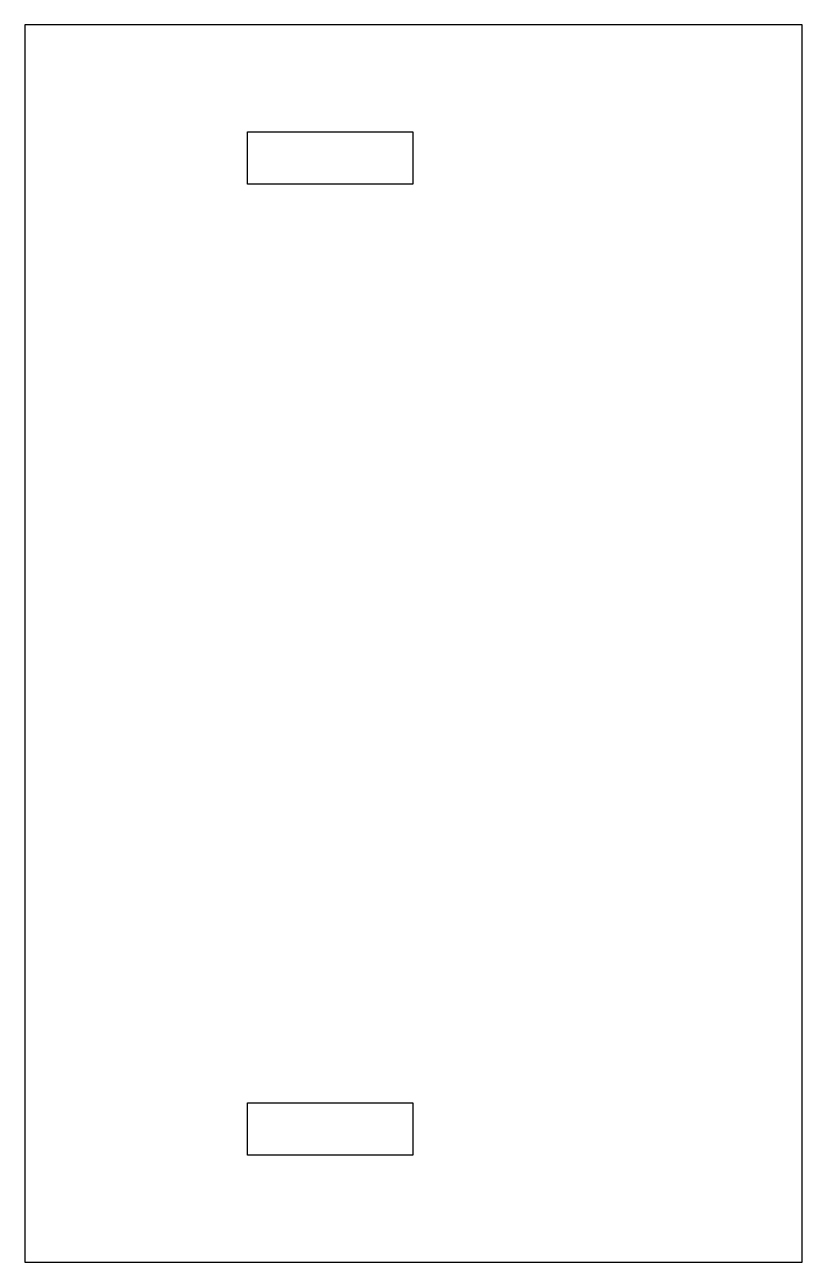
# Model space of a CAD drawing. Header units: millimetres. Extents: x -6.9 to 6.9, y -10.9 to 10.9.
import ezdxf

# ---------------------------------------------------------------- set-up
doc = ezdxf.new("R2010")
doc.units = ezdxf.units.MM
doc.layers.get('0').update_dxf_attribs({"linetype": 'CONTINUOUS'})

msp = doc.modelspace()

# ---------------------------------------------------------------- linework, layer by layer
for p, q in [((-6.878, 10.947), (-6.878, -10.947)), ((6.878, 10.947), (-6.878, 10.947)), ((6.878, -10.947), (6.878, 10.947)), ((-2.937, 8.128), (-2.937, 9.053)), ((-2.937, 9.053), (-0.012, 9.053)), ((-0.012, 9.053), (-0.012, 8.128)), ((-0.012, 8.128), (-2.937, 8.128)), ((-2.937, -8.128), (-0.012, -8.128)), ((-2.937, -9.053), (-2.937, -8.128)), ((-0.012, -8.128), (-0.012, -9.053)), ((-0.012, -9.053), (-2.937, -9.053)), ((-6.878, -10.947), (6.878, -10.947))]:
    msp.add_line(p, q)

doc.saveas('drawing.dxf')
